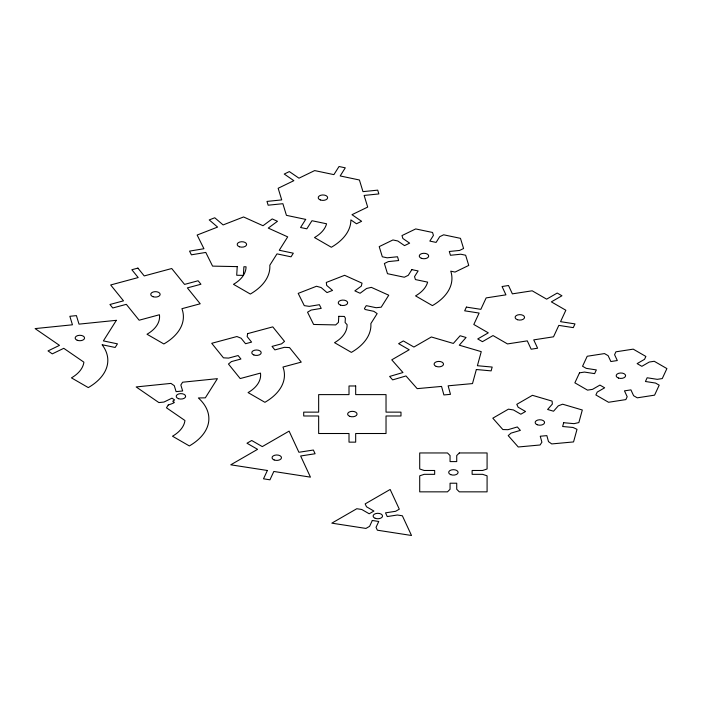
<?xml version="1.0" encoding="UTF-8"?>
<svg xmlns="http://www.w3.org/2000/svg" width="702" height="702" viewBox="0 0 702 702"><rect width="100%" height="100%" fill="white"/><g stroke="black" fill="none" stroke-linecap="round" stroke-linejoin="round"><path stroke-width="1.05" d="M237.232 266.62L236.706 275.254L243.375 275.386L243.892 266.751L246.042 266.795A42.875 24.754 0 0 1 233.485 284.319L250.324 294.041A66.69 38.505 0 0 0 269.805 265.251L276.983 253.87L291.04 256.827L293.313 253.203L279.264 250.254L287.697 236.872L268.261 228.097L277.465 221.297L272.218 218.927L263.004 225.728L243.568 216.962L223.122 224.93L214.751 217.769L209.222 219.919L217.594 227.079L197.139 235.047L203.94 248.736L189.558 251.114L191.4 254.817L205.783 252.43L212.574 266.119L237.232 266.62M338.803 316.33L338.434 322.385L335.705 324.912L313.627 324.464L307.546 312.206L311.126 310.065L321.209 308.397L319.375 304.694L309.284 306.362L304.282 305.642L298.192 293.383L316.505 286.258L321.139 287.557L327.009 292.585L332.537 290.426L326.667 285.407L326.307 282.441L344.621 275.307L362.03 283.16L361.311 286.109L354.852 290.882L360.108 293.252L366.567 288.478L371.349 287.364L388.75 295.209L381.195 307.195L376.114 307.713L366.26 305.642L364.408 308.573L365.154 309.503L373.841 311.328L377.149 313.61L370.858 323.596A66.69 38.505 0 0 1 351.377 352.386L334.538 342.664A42.875 24.754 0 0 0 347.086 324.675L345.103 322.516L345.366 318.19A42.875 24.754 0 0 0 344.349 316.444L338.803 316.33M247.613 333.643L247.165 336.609L251.597 342.102L245.551 343.726L241.119 338.241L236.899 336.53L211.723 343.304L223.464 357.836L228.598 358.099L238.11 355.537L240.926 359.029L231.423 361.591L228.457 364.031L240.198 378.562L260.486 373.095A42.875 24.754 0 0 1 248.069 392.585L264.908 402.307A66.69 38.505 0 0 0 282.976 367.041L301.255 362.118L289.522 347.587L284.38 347.332L274.868 349.894L272.051 346.402L281.563 343.84L284.521 341.4L272.78 326.869L247.613 333.643M476.351 369.524L472.499 383.59L448.13 385.81L450.473 394.34L443.883 394.945L441.549 386.416L417.181 388.645L405.984 375.956L392.655 379.879L389.628 376.447L402.957 372.525L391.76 359.836L409.205 349.763L398.622 343.664L403.343 340.935L413.917 347.042L431.361 336.978L453.334 343.436L460.126 335.74L466.067 337.495L459.283 345.191L481.256 351.649L477.395 365.716L492.172 367.067L491.128 370.875L476.351 369.524M563.68 422.709L562.635 426.509L572.999 427.457L577.009 429.334L573.552 441.927L551.737 443.927L548.49 441.611L546.849 435.626L540.259 436.232L541.9 442.216L540.057 444.989L518.243 446.99L508.213 435.626L511.021 433.125L520.366 430.379L517.339 426.948L507.994 429.694L502.843 429.545L492.813 418.181L508.432 409.161L513.416 409.933L520.831 414.215L525.552 411.495L518.129 407.213L516.795 404.334L532.414 395.314L552.097 401.105L552.36 404.08L547.604 409.477L553.545 411.223L558.309 405.826L562.627 404.203L582.309 409.994L578.852 422.586L574.043 423.657L563.68 422.709M267.383 470.48L263.513 478.817L269.954 479.817L273.824 471.472L310.451 477.141L300.64 455.993L315.093 453.755L313.364 450.035L298.912 452.272L289.101 431.125L262.285 446.604L251.711 440.496L246.99 443.225L257.573 449.333L230.756 464.812L267.383 470.48M466.4 307.099L464.671 310.819L479.124 313.057L473.815 324.482L488.302 332.845L477.729 338.952L482.441 341.672L493.015 335.565L507.502 343.927L527.29 340.865L531.16 349.21L537.6 348.21L533.731 339.873L553.518 336.811L558.818 325.386L573.271 327.623L574.991 323.903L560.547 321.665L565.847 310.24L551.36 301.878L561.942 295.77L557.221 293.05L546.647 299.157L532.16 290.795L512.372 293.857L508.502 285.512L502.062 286.513L505.931 294.849L486.144 297.911L480.844 309.336L466.4 307.099M372.306 520.48L369.594 526.333L365.944 528.431L331.809 523.157L356.8 508.722L361.784 509.494L369.199 513.776L373.92 511.056L366.497 506.774L365.163 503.896L390.154 489.469L399.298 509.178L395.656 511.284L385.521 512.855L387.25 516.567L397.376 515.005L402.36 515.777L411.512 535.486L377.369 530.203L376.035 527.325L378.755 521.472L372.306 520.48M579.51 372.841L574.868 382.827L587.53 390.137L592.514 389.364L599.929 385.082L604.65 387.802L597.226 392.085L595.893 394.963L608.555 402.272L625.851 399.596L627.184 396.718L624.473 390.865L630.914 389.873L633.625 395.726L637.276 397.823L654.571 395.156L659.204 385.17L655.554 383.064L645.428 381.493L647.147 377.773L657.283 379.343L662.267 378.571L666.9 368.585L654.238 361.276L649.253 362.048L641.839 366.33L637.126 363.61L644.541 359.327L645.875 356.449L633.213 349.14L615.917 351.816L614.583 354.694L617.304 360.538L610.863 361.539L608.143 355.686L604.501 353.58L587.205 356.256L582.563 366.242L586.214 368.348L596.349 369.919L594.62 373.631L584.485 372.069L579.51 372.841M116.356 320.323L103.387 340.9L117.445 343.848L115.163 347.472L102.062 344.717A66.69 38.505 0 0 1 88.285 387.592L71.446 377.869A42.875 24.754 0 0 0 83.889 362.162L63.759 348.315L52.299 353.869L48.017 350.921L59.477 345.366L35.1 328.597L72.446 324.798L69.849 316.295L76.413 315.619L79.01 324.131L116.356 320.323M168.234 405.001L166.471 407.801L184.942 420.507A42.875 24.754 0 0 1 172.499 436.214L189.338 445.937A66.69 38.505 0 0 0 198.359 397.964L205.326 397.841L217.409 378.668L182.608 382.213L180.844 385.012L182.66 390.97L176.097 391.646L174.271 385.679L170.955 383.397L136.153 386.942L158.871 402.571L163.952 402.053L171.99 398.157L174.631 399.973C168.524 403.027 181.186 400.719 168.234 405.001M305.686 219.393L300.57 227.509L306.835 228.826L311.951 220.718L326.57 223.789A42.875 24.754 0 0 1 314.505 237.539L331.344 247.262A66.69 38.505 0 0 0 350.877 219.901L356.502 223.771L361.618 221.297L352 214.68L367.69 207.081L364.136 195.437L378.861 193.936L377.702 190.145L362.978 191.637L359.415 179.993L340.172 175.948L345.287 167.831L339.022 166.514L333.906 174.631L314.654 170.586L298.964 178.185L289.347 171.578L284.24 174.052L293.857 180.668L278.159 188.268L281.721 199.912L266.988 201.413L268.146 205.203L282.88 203.703L286.434 215.347L305.686 219.393M411.855 269.621L408.266 275.316L404.317 277.229L387.486 273.692L384.38 263.513L388.329 261.6L398.666 260.547L397.507 256.757L387.171 257.81L382.327 256.792L379.212 246.613L392.936 239.961L397.78 240.979L404.519 245.621L409.635 243.146L402.887 238.505L401.992 235.574L415.707 228.931L432.537 232.467L433.432 235.398L429.843 241.093L436.109 242.409L439.698 236.714L443.646 234.801L460.468 238.338L463.583 248.517L459.634 250.43L449.298 251.483L450.456 255.274L460.793 254.221L465.637 255.238L468.743 265.426L455.028 272.069L450.754 271.165A66.69 38.505 0 0 1 432.406 305.607L415.558 295.884A42.875 24.754 0 0 0 427.623 282.125L415.426 279.563L414.531 276.632L418.12 270.937L411.855 269.621M459.31 452.957L456.73 455.537L456.73 461.591L450.061 461.591L450.061 455.537L447.481 452.957L419.708 452.957L419.708 468.989L424.175 470.48L434.67 470.48L434.67 474.333L424.175 474.333L419.708 475.816L419.708 491.848L447.481 491.848L450.061 489.276L450.061 483.213L456.73 483.213L456.73 489.276L459.31 491.848L487.083 491.848L487.083 475.816L482.616 474.333L472.121 474.333L472.121 470.48L482.616 470.48L487.083 468.989L487.083 452.957L459.31 452.957M137.899 268.103L131.862 269.735L138.18 277.562L110.67 284.968L123.499 300.842L109.942 304.493L112.759 307.985L126.316 304.335L139.145 320.217L159.433 314.75A42.875 24.754 0 0 1 147.016 334.24L163.856 343.962A66.69 38.505 0 0 0 181.923 308.696L200.202 303.782L187.373 287.899L200.93 284.249L198.113 280.756L184.556 284.407L171.727 268.524L144.226 275.93L137.899 268.103M355.677 385.977L349.008 385.977L349.008 394.612L318.655 394.612L318.655 412.135L303.703 412.135L303.703 415.988L318.655 415.988L318.655 433.511L349.008 433.511L349.008 442.146L355.677 442.146L355.677 433.511L386.03 433.511L386.03 415.988L400.982 415.988L400.982 412.135L386.03 412.135L386.03 394.612L355.677 394.612L355.677 385.977M375.184 518.287A4.712 2.72 0 0 0 382.529 516.233A4.712 2.72 0 0 0 375.763 513.583A4.712 2.72 0 0 0 375.184 518.287M274.131 459.95A4.712 2.72 0 0 0 281.476 457.888A4.712 2.72 0 0 0 274.71 455.247A4.712 2.72 0 0 0 274.131 459.95M178.562 398.701A4.712 2.72 0 0 0 185.635 396.349A4.712 2.72 0 0 0 178.562 393.989A4.712 2.72 0 0 0 178.562 398.701M77.22 340.259A4.712 2.72 0 0 0 84.565 338.197A4.712 2.72 0 0 0 77.808 335.556A4.712 2.72 0 0 0 77.22 340.259M450.754 474.657A4.712 2.72 0 0 0 458.099 472.595A4.712 2.72 0 0 0 451.333 469.954A4.712 2.72 0 0 0 450.754 474.657M349.701 416.312A4.712 2.72 0 0 0 357.046 414.259A4.712 2.72 0 0 0 350.28 411.609A4.712 2.72 0 0 0 349.701 416.312M253.852 354.966A4.712 2.72 0 0 0 261.197 352.913A4.712 2.72 0 0 0 254.431 350.263A4.712 2.72 0 0 0 253.852 354.966M153.08 296.727A4.712 2.72 0 0 0 160.153 294.375A4.712 2.72 0 0 0 153.08 292.014A4.712 2.72 0 0 0 153.08 296.727M537.223 424.736A4.712 2.72 0 0 0 544.568 422.674A4.712 2.72 0 0 0 537.802 420.033A4.712 2.72 0 0 0 537.223 424.736M436.17 366.391A4.712 2.72 0 0 0 443.515 364.329A4.712 2.72 0 0 0 436.749 361.688A4.712 2.72 0 0 0 436.17 366.391M340.602 305.151A4.712 2.72 0 0 0 347.674 302.79A4.712 2.72 0 0 0 340.602 300.438A4.712 2.72 0 0 0 340.602 305.151M239.549 246.806A4.712 2.72 0 0 0 246.621 244.454A4.712 2.72 0 0 0 239.549 242.093A4.712 2.72 0 0 0 239.549 246.806M618.532 378.062A4.712 2.72 0 0 0 625.605 375.702A4.712 2.72 0 0 0 618.532 373.35A4.712 2.72 0 0 0 618.532 378.062M517.471 319.717A4.712 2.72 0 0 0 524.552 317.365A4.712 2.72 0 0 0 517.471 315.005A4.712 2.72 0 0 0 517.471 319.717M421.34 258.275A4.712 2.72 0 0 0 428.685 256.212A4.712 2.72 0 0 0 421.92 253.562A4.712 2.72 0 0 0 421.34 258.275M320.287 199.93A4.712 2.72 0 0 0 327.632 197.867A4.712 2.72 0 0 0 320.867 195.226A4.712 2.72 0 0 0 320.287 199.93"/></g></svg>
